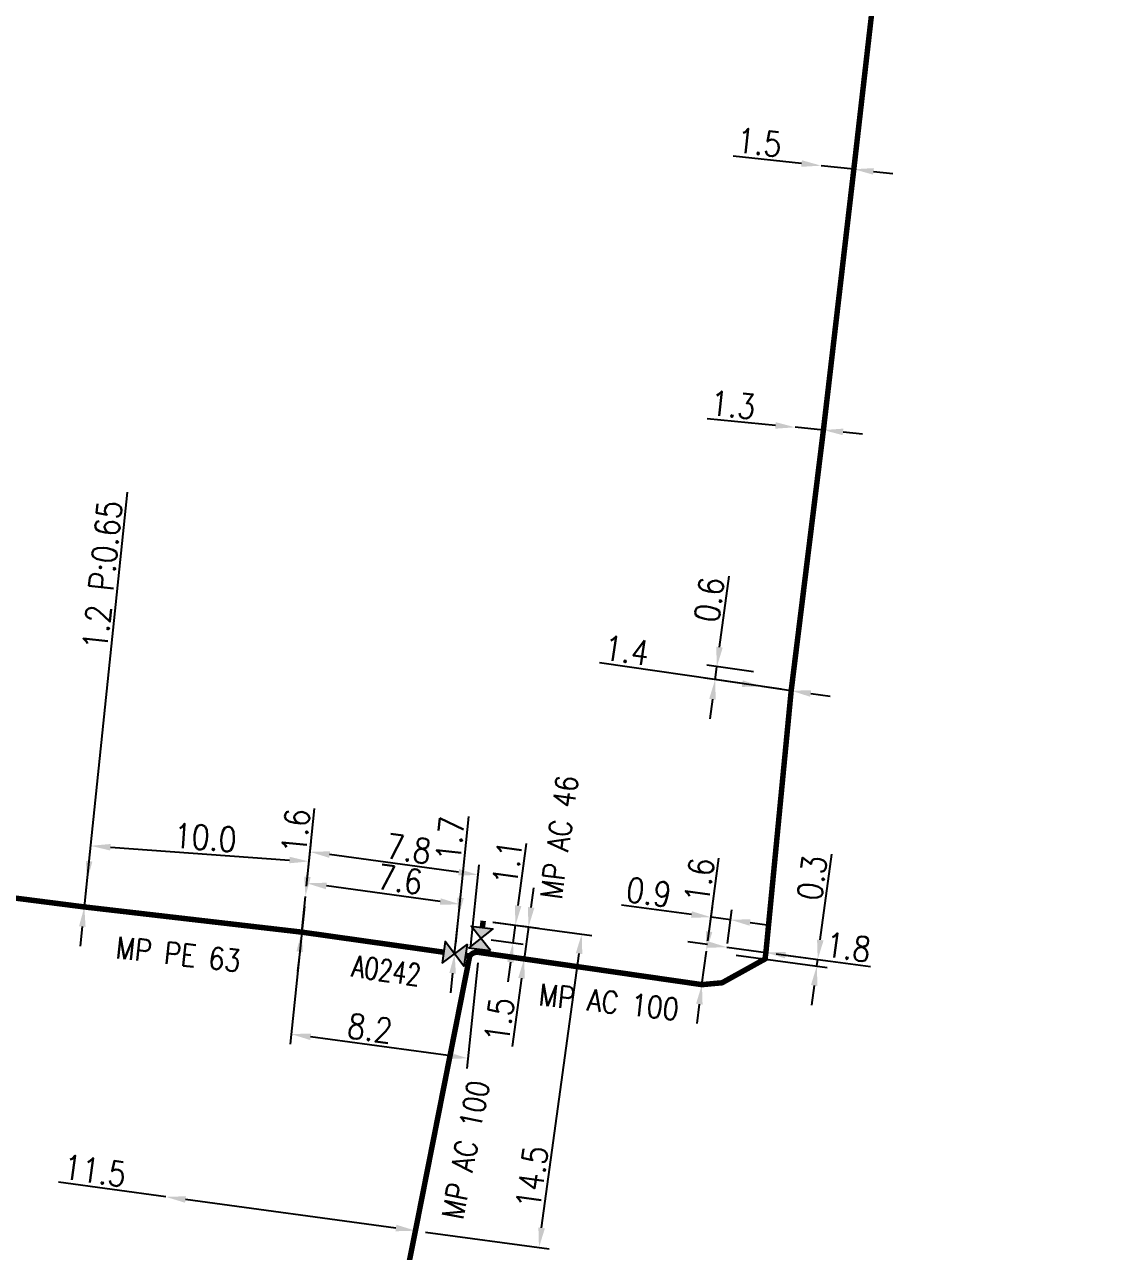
# Model space of a CAD drawing. Header units: millimetres. Extents: x 184000 to 185000, y 128000 to 129000.
# Drawn here: x 184907.2 to 184957.1, y 128304.1 to 128360.2 of the extents above; entities that cross this region are included whole.
import ezdxf
from ezdxf.enums import TextEntityAlignment as Align

# ---------------------------------------------------------------- set-up
doc = ezdxf.new("R2010")
doc.units = ezdxf.units.MM
doc.header["$PDMODE"] = 34
doc.layers.get('0').update_dxf_attribs({"linetype": 'CONTINUOUS'})
doc.layers.get('DEFPOINTS').update_dxf_attribs({"linetype": 'CONTINUOUS'})
doc.layers.add('G_120', color=4, linetype='CONTINUOUS')
doc.layers.add('G_300', color=7, linetype='CONTINUOUS')
doc.styles.get("Standard").update_dxf_attribs({"font": 'romans.shx', "width": 0.85})
doc.linetypes.add('G_typB_AP', pattern='A,5,-0.3,["o",Standard,S=1.5,R=0,X=0,Y=-0.5],-1.65', length=6.95)
doc.linetypes.add('G_TYPB_PE', pattern='A,5,-0.3,["o",Standard,S=1.5,R=0,X=0,Y=-0.5],-1.65', length=6.95)
doc.dimstyles.get("Standard").update_dxf_attribs({"dimtxt": 1.5, "dimasz": 1.2, "dimexe": 0.625, "dimexo": 0.625, "dimgap": 0.25, "dimtad": 1, "dimdec": 1, "dimzin": 0, "dimdsep": 46, "dimtxsty": 'Standard', "dimcen": -0.5, "dimadec": 0, "dimazin": 0, "dimtfac": 1, "dimtdec": 1, "dimtmove": 0, "dimatfit": 3, "dimfxl": 0, "dimtolj": 1, "dimtzin": 0, "dimarcsym": 0})

# ---------------------------------------------------------------- blocks, each defined once
blk = doc.blocks.new('G_300_04')
at = {"linetype": 'Continuous'}
h = blk.add_hatch(color=0, dxfattribs=at)
h.paths.add_polyline_path([(-0.5, 0.5), (-0.5, -0.5), (0, 0)])
h.paths.add_polyline_path([(0.5, 0.5), (0, 0), (0.5, -0.5)])
at = {"color": 0, "linetype": 'Continuous', "flags": 128}
blk.add_lwpolyline([(-0.5, -0.5), (0.5, 0.5), (0.5, -0.5), (-0.5, 0.5)], close=True, dxfattribs=at)
at = {"color": 0, "linetype": 'Continuous', "width": 0.75}
blk.add_attdef('NUM', text='', height=1, dxfattribs=at).set_placement((0, 1.782), align=Align.MIDDLE_CENTER)
at = {"color": 0, "linetype": 'Continuous', "width": 0.75, "flags": 3}
for tag, p in [('DEF_LEG', (0, -5)), ('DEF_COUP', (0, -7.5)), ('DEF_TYPE', (0, -10))]:
    blk.add_attdef(tag, text='', height=1.2, dxfattribs=at).set_placement(p, align=Align.MIDDLE)
blk = doc.blocks.new('*D541')
at = {"layer": 'DEFPOINTS', "color": 0, "linetype": 'Continuous', "transparency": 16777216}
for p in [(184939.434, 128319.257), (184938.335, 128317.831), (184939.227, 128317.71)]:
    blk.add_point(p, dxfattribs=at)
at = {"layer": 'G_120', "color": 0, "linetype": 'Continuous', "lineweight": -2, "transparency": 16777216}
for p, q in [((184937.651, 128319.498), (184934.447, 128319.932)), ((184938.397, 128318.295), (184938.605, 128319.842)), ((184939.434, 128319.257), (184938.543, 128319.377)), ((184939.289, 128318.175), (184939.497, 128319.721)), ((184940.326, 128319.136), (184941.218, 128319.015))]:
    blk.add_line(p, q, dxfattribs=at)
at = {"layer": 'G_120', "color": 0, "linetype": 'Continuous', "transparency": 16777216}
for points in [[(184937.671, 128319.647), (184937.631, 128319.35), (184938.543, 128319.377)], [(184940.346, 128319.284), (184940.306, 128318.987), (184939.434, 128319.257)]]:
    blk.add_solid(points, dxfattribs=at)
at = {"layer": 'G_120', "color": 0, "linetype": 'Continuous', "transparency": 16777216, "insert": (184935.704, 128320.519), "char_height": 1.125, "attachment_point": 5, "rotation": 352.2832}
blk.add_mtext('\\A1;0.9', dxfattribs=at)
blk = doc.blocks.new('*D542')
at = {"layer": 'DEFPOINTS', "color": 0, "linetype": 'Continuous', "transparency": 16777216}
for p in [(184938.335, 128317.831), (184938.335, 128317.831), (184938.128, 128316.295)]:
    blk.add_point(p, dxfattribs=at)
at = {"layer": 'G_120', "color": 0, "linetype": 'Continuous', "lineweight": -2, "transparency": 16777216}
for p, q in [((184938.455, 128318.723), (184938.905, 128322.073)), ((184938.128, 128316.295), (184938.335, 128317.831)), ((184938.008, 128315.403), (184937.888, 128314.511))]:
    blk.add_line(p, q, dxfattribs=at)
at = {"layer": 'G_120', "color": 0, "linetype": 'Continuous', "transparency": 16777216}
for points in [[(184938.306, 128318.743), (184938.603, 128318.703), (184938.335, 128317.831)], [(184937.86, 128315.423), (184938.157, 128315.383), (184938.128, 128316.295)]]:
    blk.add_solid(points, dxfattribs=at)
at = {"layer": 'G_120', "color": 0, "linetype": 'Continuous', "transparency": 16777216, "insert": (184938.012, 128321.062), "char_height": 1.125, "attachment_point": 5, "rotation": 82.343}
blk.add_mtext('\\A1;1.6', dxfattribs=at)
blk = doc.blocks.new('*D543')
at = {"layer": 'DEFPOINTS', "color": 0, "linetype": 'Continuous', "transparency": 16777216}
for p in [(184929.416, 128319.039), (184930.205, 128318.932), (184929.219, 128317.583)]:
    blk.add_point(p, dxfattribs=at)
at = {"layer": 'G_120', "color": 0, "linetype": 'Continuous', "lineweight": -2, "transparency": 16777216}
for p, q in [((184930.326, 128319.824), (184930.447, 128320.716)), ((184929.881, 128318.976), (184930.67, 128318.869)), ((184930.205, 128318.932), (184930.008, 128317.476)), ((184929.683, 128317.52), (184930.472, 128317.413)), ((184929.887, 128316.584), (184929.465, 128313.47))]:
    blk.add_line(p, q, dxfattribs=at)
at = {"layer": 'G_120', "color": 0, "linetype": 'Continuous', "transparency": 16777216}
for points in [[(184930.177, 128319.844), (184930.475, 128319.804), (184930.205, 128318.932)], [(184929.738, 128316.604), (184930.036, 128316.564), (184930.008, 128317.476)]]:
    blk.add_solid(points, dxfattribs=at)
at = {"layer": 'G_120', "color": 0, "linetype": 'Continuous', "transparency": 16777216, "insert": (184928.872, 128314.682), "char_height": 1.125, "attachment_point": 5, "rotation": 82.2832}
blk.add_mtext('\\A1;1.5', dxfattribs=at)
blk = doc.blocks.new('*D544')
at = {"layer": 'DEFPOINTS', "color": 0, "linetype": 'Continuous', "transparency": 16777216}
for p in [(184928.139, 128319.212), (184929.61, 128319.013), (184928.029, 128318.411)]:
    blk.add_point(p, dxfattribs=at)
at = {"layer": 'G_300', "color": 0, "linetype": 'Continuous', "lineweight": -2, "transparency": 16777216}
for p, q in [((184929.732, 128319.905), (184930.122, 128322.747)), ((184928.604, 128319.149), (184930.075, 128318.95)), ((184929.5, 128318.211), (184929.61, 128319.013)), ((184928.494, 128318.348), (184929.965, 128318.148)), ((184929.378, 128317.32), (184929.256, 128316.428))]:
    blk.add_line(p, q, dxfattribs=at)
at = {"layer": 'G_300', "color": 0, "linetype": 'Continuous', "transparency": 16777216}
for points in [[(184929.584, 128319.925), (184929.881, 128319.884), (184929.61, 128319.013)], [(184929.23, 128317.34), (184929.527, 128317.299), (184929.5, 128318.211)]]:
    blk.add_solid(points, dxfattribs=at)
at = {"layer": 'G_300', "color": 0, "linetype": 'Continuous', "transparency": 16777216, "insert": (184929.245, 128321.873), "char_height": 1.125, "attachment_point": 5, "rotation": 82.1959}
blk.add_mtext('\\A1;1.1', dxfattribs=at)
blk = doc.blocks.new('*D545')
at = {"layer": 'DEFPOINTS', "color": 0, "linetype": 'Continuous', "transparency": 16777216}
for p in [(184927.005, 128319.368), (184927.005, 128319.368), (184926.832, 128317.707)]:
    blk.add_point(p, dxfattribs=at)
at = {"layer": 'G_300', "color": 0, "linetype": 'Continuous', "lineweight": -2, "transparency": 16777216}
for p, q in [((184927.099, 128320.263), (184927.487, 128323.986)), ((184926.832, 128317.707), (184927.005, 128319.368)), ((184926.739, 128316.812), (184926.646, 128315.916))]:
    blk.add_line(p, q, dxfattribs=at)
at = {"layer": 'G_300', "color": 0, "linetype": 'Continuous', "transparency": 16777216}
for points in [[(184926.949, 128320.278), (184927.248, 128320.247), (184927.005, 128319.368)], [(184926.59, 128316.827), (184926.888, 128316.796), (184926.832, 128317.707)]]:
    blk.add_solid(points, dxfattribs=at)
at = {"layer": 'G_300', "color": 0, "linetype": 'Continuous', "transparency": 16777216, "insert": (184926.624, 128322.948), "char_height": 1.125, "attachment_point": 5, "rotation": 84.0513}
blk.add_mtext('\\A1;1.7', dxfattribs=at)
blk = doc.blocks.new('*D546')
at = {"layer": 'DEFPOINTS', "color": 0, "linetype": 'Continuous', "transparency": 16777216}
for p in [(184920.23, 128322.362), (184920.017, 128320.326), (184927.522, 128317.609)]:
    blk.add_point(p, dxfattribs=at)
at = {"layer": 'G_120', "color": 0, "linetype": 'Continuous', "lineweight": -2, "transparency": 16777216}
for p, q in [((184920.066, 128320.792), (184920.278, 128322.829)), ((184927.016, 128321.432), (184921.121, 128322.24)), ((184927.57, 128318.076), (184927.956, 128321.776))]:
    blk.add_line(p, q, dxfattribs=at)
at = {"layer": 'G_120', "color": 0, "linetype": 'Continuous', "transparency": 16777216}
for points in [[(184921.142, 128322.389), (184921.101, 128322.091), (184920.23, 128322.362)], [(184927.036, 128321.58), (184926.995, 128321.283), (184927.907, 128321.309)]]:
    blk.add_solid(points, dxfattribs=at)
at = {"layer": 'G_120', "color": 0, "linetype": 'Continuous', "transparency": 16777216, "insert": (184924.735, 128322.502), "char_height": 1.125, "attachment_point": 5, "rotation": 352.1928}
blk.add_mtext('\\A1;7.8', dxfattribs=at)
blk = doc.blocks.new('*D547')
at = {"layer": 'DEFPOINTS', "color": 0, "linetype": 'Continuous', "transparency": 16777216}
for p in [(184920.017, 128320.326), (184927.939, 128317.757), (184919.362, 128314.034)]:
    blk.add_point(p, dxfattribs=at)
at = {"layer": 'G_120', "color": 0, "linetype": 'Continuous', "lineweight": -2, "transparency": 16777216}
for p, q in [((184919.969, 128319.859), (184919.313, 128313.567)), ((184927.891, 128317.29), (184927.388, 128312.46)), ((184926.544, 128313.049), (184920.253, 128313.911))]:
    blk.add_line(p, q, dxfattribs=at)
at = {"layer": 'G_120', "color": 0, "linetype": 'Continuous', "transparency": 16777216}
for points in [[(184920.274, 128314.06), (184920.233, 128313.763), (184919.362, 128314.034)], [(184926.565, 128313.197), (184926.524, 128312.9), (184927.436, 128312.927)]]:
    blk.add_solid(points, dxfattribs=at)
at = {"layer": 'G_120', "color": 0, "linetype": 'Continuous', "transparency": 16777216, "insert": (184922.964, 128314.297), "char_height": 1.125, "attachment_point": 5, "rotation": 352.1928}
blk.add_mtext('\\A1;8.2', dxfattribs=at)
blk = doc.blocks.new('*D548')
at = {"layer": 'DEFPOINTS', "color": 0, "linetype": 'Continuous', "transparency": 16777216}
for p in [(184920.017, 128320.326), (184920.017, 128320.326), (184919.847, 128318.695)]:
    blk.add_point(p, dxfattribs=at)
at = {"layer": 'G_120', "color": 0, "linetype": 'Continuous', "lineweight": -2, "transparency": 16777216}
for p, q in [((184920.111, 128321.221), (184920.436, 128324.346)), ((184919.847, 128318.695), (184920.017, 128320.326)), ((184919.754, 128317.8), (184919.661, 128316.904))]:
    blk.add_line(p, q, dxfattribs=at)
at = {"layer": 'G_120', "color": 0, "linetype": 'Continuous', "transparency": 16777216}
for points in [[(184919.961, 128321.237), (184920.26, 128321.205), (184920.017, 128320.326)], [(184919.605, 128317.815), (184919.903, 128317.784), (184919.847, 128318.695)]]:
    blk.add_solid(points, dxfattribs=at)
at = {"layer": 'G_120', "color": 0, "linetype": 'Continuous', "transparency": 16777216, "insert": (184919.574, 128323.309), "char_height": 1.125, "attachment_point": 5, "rotation": 84.0513}
blk.add_mtext('\\A1;1.6', dxfattribs=at)
blk = doc.blocks.new('*D549')
at = {"layer": 'DEFPOINTS', "color": 0, "linetype": 'Continuous', "transparency": 16777216}
for p in [(184920.184, 128321.925), (184920.017, 128320.326), (184909.918, 128319.846)]:
    blk.add_point(p, dxfattribs=at)
at = {"layer": 'G_120', "color": 0, "linetype": 'Continuous', "lineweight": -2, "transparency": 16777216}
for p, q in [((184909.967, 128320.312), (184910.258, 128323.105)), ((184911.107, 128322.575), (184919.286, 128321.99)), ((184920.066, 128320.792), (184920.233, 128322.392))]:
    blk.add_line(p, q, dxfattribs=at)
at = {"layer": 'G_120', "color": 0, "linetype": 'Continuous', "transparency": 16777216}
for points in [[(184911.118, 128322.724), (184911.096, 128322.425), (184910.209, 128322.639)], [(184919.297, 128322.139), (184919.276, 128321.84), (184920.184, 128321.925)]]:
    blk.add_solid(points, dxfattribs=at)
at = {"layer": 'G_120', "color": 0, "linetype": 'Continuous', "transparency": 16777216, "insert": (184915.44, 128323.017), "char_height": 1.125, "attachment_point": 5, "rotation": 355.9098}
blk.add_mtext('\\A1;10.0', dxfattribs=at)
blk = doc.blocks.new('*D557')
at = {"layer": 'DEFPOINTS', "color": 0, "linetype": 'Continuous', "transparency": 16777216}
for p in [(184939.227, 128317.71), (184941.05, 128317.766), (184943.376, 128317.148)]:
    blk.add_point(p, dxfattribs=at)
at = {"layer": 'G_120', "color": 0, "linetype": 'Continuous', "lineweight": -2, "transparency": 16777216}
for p, q in [((184943.536, 128318.337), (184944.063, 128322.253)), ((184939.691, 128317.647), (184943.841, 128317.085)), ((184941.515, 128317.703), (184943.881, 128317.382)), ((184943.376, 128317.148), (184943.416, 128317.445)), ((184943.256, 128316.256), (184943.136, 128315.364))]:
    blk.add_line(p, q, dxfattribs=at)
at = {"layer": 'G_120', "color": 0, "linetype": 'Continuous', "transparency": 16777216}
for points in [[(184943.387, 128318.357), (184943.685, 128318.317), (184943.416, 128317.445)], [(184943.108, 128316.276), (184943.405, 128316.236), (184943.376, 128317.148)]]:
    blk.add_solid(points, dxfattribs=at)
at = {"layer": 'G_120', "color": 0, "linetype": 'Continuous', "transparency": 16777216, "insert": (184943.161, 128321.174), "char_height": 1.125, "attachment_point": 5, "rotation": 82.343}
blk.add_mtext('\\A1;0.3', dxfattribs=at)
blk = doc.blocks.new('*D558')
at = {"layer": 'DEFPOINTS', "color": 0, "linetype": 'Continuous', "transparency": 16777216}
for p in [(184939.267, 128318.007), (184939.267, 128318.007), (184941.05, 128317.766)]:
    blk.add_point(p, dxfattribs=at)
at = {"layer": 'G_120', "color": 0, "linetype": 'Continuous', "lineweight": -2, "transparency": 16777216}
for p, q in [((184938.375, 128318.128), (184937.483, 128318.249)), ((184939.267, 128318.007), (184941.05, 128317.766)), ((184941.942, 128317.645), (184945.829, 128317.118))]:
    blk.add_line(p, q, dxfattribs=at)
at = {"layer": 'G_120', "color": 0, "linetype": 'Continuous', "transparency": 16777216}
for points in [[(184938.395, 128318.277), (184938.355, 128317.979), (184939.267, 128318.007)], [(184941.962, 128317.793), (184941.922, 128317.496), (184941.05, 128317.766)]]:
    blk.add_solid(points, dxfattribs=at)
at = {"layer": 'G_120', "color": 0, "linetype": 'Continuous', "transparency": 16777216, "insert": (184944.819, 128318.012), "char_height": 1.125, "attachment_point": 5, "rotation": 352.2832}
blk.add_mtext('\\A1;1.8', dxfattribs=at)
blk = doc.blocks.new('*D559')
at = {"layer": 'DEFPOINTS', "color": 0, "linetype": 'Continuous', "transparency": 16777216}
for p in [(184938.81, 128330.827), (184940.948, 128330.518), (184942.205, 128329.729)]:
    blk.add_point(p, dxfattribs=at)
at = {"layer": 'G_120', "color": 0, "linetype": 'Continuous', "lineweight": -2, "transparency": 16777216}
for p, q in [((184938.93, 128331.719), (184939.367, 128334.968)), ((184940.484, 128330.585), (184938.346, 128330.894)), ((184938.73, 128330.233), (184938.81, 128330.827)), ((184941.741, 128329.797), (184938.266, 128330.3)), ((184938.61, 128329.341), (184938.49, 128328.449))]:
    blk.add_line(p, q, dxfattribs=at)
at = {"layer": 'G_120', "color": 0, "linetype": 'Continuous', "transparency": 16777216}
for points in [[(184938.781, 128331.739), (184939.078, 128331.699), (184938.81, 128330.827)], [(184938.461, 128329.361), (184938.759, 128329.321), (184938.73, 128330.233)]]:
    blk.add_solid(points, dxfattribs=at)
at = {"layer": 'G_120', "color": 0, "linetype": 'Continuous', "transparency": 16777216, "insert": (184938.465, 128333.89), "char_height": 1.125, "attachment_point": 5, "rotation": 82.343}
blk.add_mtext('\\A1;0.6', dxfattribs=at)
blk = doc.blocks.new('*D560')
at = {"layer": 'DEFPOINTS', "color": 0, "linetype": 'Continuous', "transparency": 16777216}
for p in [(184940.868, 128329.923), (184940.868, 128329.923), (184942.205, 128329.729)]:
    blk.add_point(p, dxfattribs=at)
at = {"layer": 'G_120', "color": 0, "linetype": 'Continuous', "lineweight": -2, "transparency": 16777216}
for p, q in [((184939.978, 128330.052), (184933.453, 128330.996)), ((184942.205, 128329.729), (184940.868, 128329.923)), ((184943.095, 128329.601), (184943.986, 128329.472))]:
    blk.add_line(p, q, dxfattribs=at)
at = {"layer": 'G_120', "color": 0, "linetype": 'Continuous', "transparency": 16777216}
for points in [[(184939.999, 128330.2), (184939.956, 128329.903), (184940.868, 128329.923)], [(184943.117, 128329.749), (184943.074, 128329.452), (184942.205, 128329.729)]]:
    blk.add_solid(points, dxfattribs=at)
at = {"layer": 'G_120', "color": 0, "linetype": 'Continuous', "transparency": 16777216, "insert": (184934.692, 128331.575), "char_height": 1.125, "attachment_point": 5, "rotation": 351.7625}
blk.add_mtext('\\A1;1.4', dxfattribs=at)
blk = doc.blocks.new('*D561')
at = {"layer": 'DEFPOINTS', "color": 0, "linetype": 'Continuous', "transparency": 16777216}
for p in [(184942.383, 128341.768), (184942.383, 128341.768), (184943.677, 128341.643)]:
    blk.add_point(p, dxfattribs=at)
at = {"layer": 'G_120', "color": 0, "linetype": 'Continuous', "lineweight": -2, "transparency": 16777216}
for p, q in [((184941.487, 128341.854), (184938.36, 128342.154)), ((184943.677, 128341.643), (184942.383, 128341.768)), ((184944.573, 128341.557), (184945.469, 128341.471))]:
    blk.add_line(p, q, dxfattribs=at)
at = {"layer": 'G_120', "color": 0, "linetype": 'Continuous', "transparency": 16777216}
for points in [[(184941.501, 128342.003), (184941.473, 128341.704), (184942.383, 128341.768)], [(184944.587, 128341.706), (184944.559, 128341.408), (184943.677, 128341.643)]]:
    blk.add_solid(points, dxfattribs=at)
at = {"layer": 'G_120', "color": 0, "linetype": 'Continuous', "transparency": 16777216, "insert": (184939.547, 128342.794), "char_height": 1.125, "attachment_point": 5, "rotation": 354.5084}
blk.add_mtext('\\A1;1.3', dxfattribs=at)
blk = doc.blocks.new('*D593')
at = {"layer": 'DEFPOINTS', "color": 0, "linetype": 'Continuous', "transparency": 16777216}
for p in [(184920.08, 128320.928), (184920.017, 128320.326), (184926.832, 128317.707)]:
    blk.add_point(p, dxfattribs=at)
at = {"layer": 'G_300', "color": 0, "linetype": 'Continuous', "lineweight": -2, "transparency": 16777216}
for p, q in [((184920.066, 128320.792), (184920.129, 128321.394)), ((184926.176, 128320.092), (184920.972, 128320.805)), ((184926.881, 128318.173), (184927.117, 128320.436))]:
    blk.add_line(p, q, dxfattribs=at)
at = {"layer": 'G_300', "color": 0, "linetype": 'Continuous', "transparency": 16777216}
for points in [[(184920.992, 128320.954), (184920.951, 128320.657), (184920.08, 128320.928)], [(184926.197, 128320.24), (184926.156, 128319.943), (184927.068, 128319.969)]]:
    blk.add_solid(points, dxfattribs=at)
at = {"layer": 'G_300', "color": 0, "linetype": 'Continuous', "transparency": 16777216, "insert": (184924.336, 128321.101), "char_height": 1.125, "attachment_point": 5, "rotation": 352.1928}
blk.add_mtext('\\A1;7.6', dxfattribs=at)
blk = doc.blocks.new('*D594')
at = {"layer": 'DEFPOINTS', "color": 0, "linetype": 'Continuous', "transparency": 16777216}
for p in [(184910.043, 128321.039), (184910.043, 128321.039), (184909.918, 128319.846)]:
    blk.add_point(p, dxfattribs=at)
at = {"layer": 'G_120', "color": 0, "linetype": 'Continuous', "lineweight": -2, "transparency": 16777216}
for p, q in [((184910.136, 128321.934), (184911.894, 128338.808)), ((184909.918, 128319.846), (184910.043, 128321.039)), ((184909.825, 128318.95), (184909.732, 128318.055))]:
    blk.add_line(p, q, dxfattribs=at)
at = {"layer": 'G_120', "color": 0, "linetype": 'Continuous', "transparency": 16777216}
for points in [[(184909.987, 128321.95), (184910.285, 128321.919), (184910.043, 128321.039)], [(184909.676, 128318.966), (184909.974, 128318.935), (184909.918, 128319.846)]]:
    blk.add_solid(points, dxfattribs=at)
at = {"layer": 'G_120', "color": 0, "linetype": 'Continuous', "transparency": 16777216, "insert": (184910.744, 128335.008), "char_height": 1.125, "attachment_point": 5, "rotation": 84.0513}
blk.add_mtext('\\A1;1.2 P:0.65', dxfattribs=at)
blk = doc.blocks.new('*D602')
at = {"layer": 'DEFPOINTS', "color": 0, "linetype": 'Continuous', "transparency": 16777216}
for p in [(184928.113, 128319.216), (184932.637, 128318.603), (184925.042, 128305.05)]:
    blk.add_point(p, dxfattribs=at)
at = {"layer": 'G_120', "color": 0, "linetype": 'Continuous', "lineweight": -2, "transparency": 16777216}
for p, q in [((184928.577, 128319.153), (184933.101, 128318.54)), ((184930.807, 128305.177), (184932.515, 128317.711)), ((184925.506, 128304.987), (184931.149, 128304.222))]:
    blk.add_line(p, q, dxfattribs=at)
at = {"layer": 'G_120', "color": 0, "linetype": 'Continuous', "transparency": 16777216}
for points in [[(184932.366, 128317.731), (184932.664, 128317.691), (184932.637, 128318.603)], [(184930.658, 128305.197), (184930.955, 128305.157), (184930.685, 128304.285)]]:
    blk.add_solid(points, dxfattribs=at)
at = {"layer": 'G_120', "color": 0, "linetype": 'Continuous', "transparency": 16777216, "insert": (184930.365, 128307.49), "char_height": 1.125, "attachment_point": 5, "rotation": 82.238}
blk.add_mtext('\\A1;14.5', dxfattribs=at)
blk = doc.blocks.new('*D603')
at = {"layer": 'DEFPOINTS', "color": 0, "linetype": 'Continuous', "transparency": 16777216}
for p in [(184913.646, 128306.594), (184913.646, 128306.594), (184925.042, 128305.05)]:
    blk.add_point(p, dxfattribs=at)
at = {"layer": 'G_120', "color": 0, "linetype": 'Continuous', "lineweight": -2, "transparency": 16777216}
for p, q in [((184913.646, 128306.594), (184908.738, 128307.259)), ((184924.15, 128305.171), (184914.538, 128306.473))]:
    blk.add_line(p, q, dxfattribs=at)
at = {"layer": 'G_120', "color": 0, "linetype": 'Continuous', "transparency": 16777216}
for points in [[(184914.558, 128306.622), (184914.518, 128306.325), (184913.646, 128306.594)], [(184924.17, 128305.319), (184924.13, 128305.022), (184925.042, 128305.05)]]:
    blk.add_solid(points, dxfattribs=at)
at = {"layer": 'G_120', "color": 0, "linetype": 'Continuous', "transparency": 16777216, "insert": (184910.401, 128307.791), "char_height": 1.125, "attachment_point": 5, "rotation": 352.2832}
blk.add_mtext('\\A1;11.5', dxfattribs=at)
blk = doc.blocks.new('*D652')
at = {"layer": 'DEFPOINTS', "color": 0, "linetype": 'Continuous', "transparency": 16777216}
for p in [(184943.575, 128353.726), (184943.575, 128353.726), (184945.066, 128353.563)]:
    blk.add_point(p, dxfattribs=at)
at = {"layer": 'G_120', "color": 0, "linetype": 'Continuous', "lineweight": -2, "transparency": 16777216}
for p, q in [((184942.68, 128353.823), (184939.557, 128354.165)), ((184945.066, 128353.563), (184943.575, 128353.726)), ((184945.961, 128353.465), (184946.855, 128353.367))]:
    blk.add_line(p, q, dxfattribs=at)
at = {"layer": 'G_120', "color": 0, "linetype": 'Continuous', "transparency": 16777216}
for points in [[(184942.697, 128353.973), (184942.664, 128353.674), (184943.575, 128353.726)], [(184945.977, 128353.614), (184945.944, 128353.316), (184945.066, 128353.563)]]:
    blk.add_solid(points, dxfattribs=at)
at = {"layer": 'G_120', "color": 0, "linetype": 'Continuous', "transparency": 16777216, "insert": (184940.753, 128354.789), "char_height": 1.125, "attachment_point": 5, "rotation": 353.7646}
blk.add_mtext('\\A1;1.5', dxfattribs=at)

msp = doc.modelspace()

# ---------------------------------------------------------------- linework, layer by layer
at = {"layer": 'G_120', "linetype": 'G_typB_AP', "ltscale": 0.5, "const_width": 0.25, "flags": 128}
msp.add_lwpolyline([(184927.326, 128317.637), (184927.522, 128317.609, -0.281967), (184927.941, 128317.767), (184927.941, 128317.767), (184929.219, 128317.583), (184938.128, 128316.295), (184939.048, 128316.38), (184941.01, 128317.468), (184941.05, 128317.766), (184942.205, 128329.729), (184943.677, 128341.643), (184943.677, 128341.643), (184945.066, 128353.563), (184945.066, 128353.563), (184946.469, 128365.822), (184947.829, 128378.295), (184948.183, 128384.906), (184948.479, 128390.412), (184949.519, 128399.722), (184949.793, 128401.586), (184949.982, 128402.872), (184950.246, 128404.652), (184950.345, 128405.143), (184950.443, 128405.634), (184950.811, 128408.106), (184952.038, 128417.217), (184952.038, 128417.217), (184953.806, 128429.106), (184953.806, 128429.106), (184955.575, 128440.975), (184955.575, 128440.975), (184956.196, 128446.039), (184956.196, 128446.039), (184956.764, 128450.19), (184956.845, 128450.785), (184956.845, 128450.785), (184956.936, 128454.557), (184956.936, 128454.557), (184955.613, 128459.064), (184955.613, 128459.064), (184945.869, 128466.625), (184945.869, 128466.625), (184936.868, 128474.56), (184928.159, 128482.671), (184928.159, 128482.671), (184919.212, 128490.67), (184910.32, 128498.726), (184910.32, 128498.726), (184901.241, 128506.682), (184892.347, 128514.768), (184890.193, 128516.779), (184889.338, 128517.577), (184889.145, 128517.847), (184887.998, 128518.925), (184887.998, 128518.925), (184887.998, 128518.925), (184883.433, 128523.192)], format="xyb", dxfattribs=at)
at = {"layer": 'G_120', "linetype": 'G_TYPB_PE', "ltscale": 0.5, "const_width": 0.25}
msp.add_lwpolyline([(184880.371, 128330.124), (184880.714, 128330.055), (184880.714, 128330.055), (184882.298, 128329.524), (184882.298, 128329.524), (184882.298, 128329.524), (184884.03, 128328.034), (184884.03, 128328.034), (184886.478, 128326.515), (184890.735, 128324.716), (184895.929, 128322.048), (184898.611, 128321.256), (184902.124, 128320.844), (184909.918, 128319.846), (184919.847, 128318.695), (184926.338, 128317.777)], dxfattribs=at)
at = {"layer": 'G_120', "linetype": 'G_typB_AP', "ltscale": 0.5, "const_width": 0.25, "flags": 128}
for points in [[(184928.097, 128318.903), (184928.139, 128319.212)], [(184927.939, 128317.757), (184927.962, 128317.918)]]:
    msp.add_lwpolyline(points, dxfattribs=at)
at = {"layer": 'G_120', "linetype": 'G_typB_AP', "ltscale": 0.5}
msp.add_lwpolyline([(184853.943, 128284.842, 0.25, 0.25, 0), (184854.39, 128284.615, 0.25, 0.25, 0), (184856.223, 128283.575, 0.25, 0.25, 0), (184866.297, 128277.806, 0.25, 0.25, 0), (184875.36, 128275.875, 0.25, 0.25, 0), (184882.823, 128279.195, 0.25, 0.25, 0), (184882.823, 128279.195, 0.25, 0.25, 0), (184887.355, 128279.068, 0.25, 0.25, 0), (184887.355, 128279.068, 0.25, 0.25, 0), (184900.335, 128276.554, 0.25, 0.25, 0), (184900.335, 128276.554, 0.25, 0.25, 0), (184900.335, 128276.554, 0.25, 0.25, 0), (184900.335, 128276.554, 0.25, 0.25, 0), (184917.957, 128272.865, 0.25, 0.25, 0), (184918.531, 128273.275, 0.25, 0.25, 0), (184920.873, 128283.575, 0.25, 0.25, 0), (184923.101, 128295.347, 0.25, 0.25, 0), (184923.101, 128295.347, 0.25, 0.25, 0), (184925.042, 128305.05, 0.25, 0.25, 0), (184925.042, 128305.05, 0.25, 0.25, 0), (184927.522, 128317.609, 0, 0, 0)], format="xyseb", dxfattribs=at)

# ---------------------------------------------------------------- block references
at = {"layer": 'G_300', "ltscale": 0.5, "rotation": 83.52555986118381}
msp.add_blockref('G_300_04', (184928.029, 128318.411), dxfattribs=at)
at = {"layer": 'G_300', "ltscale": 0.5}
ref = msp.add_blockref('G_300_04', (184926.832, 128317.707), dxfattribs=dict(at, rotation=351.9492620498077))
ref.add_attrib('NUM', 'A0242', dxfattribs={"layer": '0', "color": 0, "linetype": 'Continuous', "height": 1, "rotation": 351.9493, "width": 0.75}).set_placement((184923.715, 128316.94), align=Align.MIDDLE_CENTER)

# ---------------------------------------------------------------- texts
at = {"layer": 'G_120', "linetype": 'Continuous', "width": 0.85}
for s, rotation, p in [('MP AC 46', 82.238, (184931.608, 128323.026)), ('MP PE 63', 353.6747, (184914.211, 128317.686)), ('MP AC 100', 353.7898, (184933.88, 128315.502)), ('MP AC 100', 78.9667, (184927.334, 128308.745))]:
    msp.add_text(s, height=1, rotation=rotation, dxfattribs=at).set_placement(p, align=Align.MIDDLE)

# ---------------------------------------------------------------- dimensions: what is measured, and where the dimension line sits
at = {"layer": 'G_120', "linetype": 'Continuous'}
for base, p1, p2, angle, override, picture, middle in [((184943.575, 128353.726), (184945.066, 128353.563), (184943.575, 128353.726), 353.7646, {"dimscale": 0.75, "dimlfac": 1, "dimlunit": 2, "dimatfit": 0}, '*D652', (184940.671, 128354.043)), ((184942.383, 128341.768), (184943.677, 128341.643), (184942.383, 128341.768), 354.5084, {"dimscale": 0.75, "dimlfac": 1, "dimlunit": 2, "dimatfit": 0}, '*D561', (184939.475, 128342.047)), ((184938.81, 128330.827), (184942.205, 128329.729), (184940.948, 128330.518), 262.343, {"dimscale": 0.75, "dimatfit": 0}, '*D559', (184939.208, 128333.79)), ((184940.868, 128329.923), (184942.205, 128329.729), (184940.868, 128329.923), 351.7625, {"dimscale": 0.75, "dimatfit": 0}, '*D560', (184934.585, 128330.833)), ((184920.017, 128320.326), (184919.847, 128318.695), (184920.017, 128320.326), 264.0513, {"dimscale": 0.75, "dimatfit": 0}, '*D548', (184920.32, 128323.231)), ((184920.184, 128321.925), (184909.918, 128319.846), (184920.017, 128320.326), 175.9098, {"dimscale": 0.75, "dimatfit": 0}, '*D549', (184915.387, 128322.269)), ((184920.23, 128322.362), (184927.522, 128317.609), (184920.017, 128320.326), 352.1928, {"dimscale": 0.75, "dimatfit": 0}, '*D546', (184924.633, 128321.758)), ((184938.335, 128317.831), (184938.128, 128316.295), (184938.335, 128317.831), 262.343, {"dimscale": 0.75, "dimatfit": 0}, '*D542', (184938.756, 128320.962)), ((184943.376, 128317.148), (184941.05, 128317.766), (184939.227, 128317.71), 82.343, {"dimscale": 0.75, "dimatfit": 0}, '*D557', (184943.904, 128321.074)), ((184939.434, 128319.257), (184938.335, 128317.831), (184939.227, 128317.71), 172.2832, {"dimscale": 0.75, "dimatfit": 0}, '*D541', (184935.603, 128319.776)), ((184930.205, 128318.932), (184929.219, 128317.583), (184929.416, 128319.039), 262.2832, {"dimscale": 0.75, "dimatfit": 0}, '*D543', (184929.615, 128314.581)), ((184919.362, 128314.034), (184927.939, 128317.757), (184920.017, 128320.326), 352.1928, {"dimscale": 0.75, "dimatfit": 0}, '*D547', (184922.862, 128313.554)), ((184932.637, 128318.603), (184925.042, 128305.05), (184928.113, 128319.216), 262.238, {"dimscale": 0.75, "dimatfit": 0}, '*D602', (184931.108, 128307.388)), ((184939.267, 128318.007), (184941.05, 128317.766), (184939.267, 128318.007), 352.2832, {"dimscale": 0.75, "dimatfit": 0}, '*D558', (184944.718, 128317.269)), ((184913.646, 128306.594), (184925.042, 128305.05), (184913.646, 128306.594), 352.2832, {"dimscale": 0.75}, '*D603', (184910.3, 128307.048))]:
    dim = msp.add_linear_dim(base=base, p1=p1, p2=p2, angle=angle, dimstyle='Standard', override=override, dxfattribs=at)
    dim.commit()
    dim.dimension.update_dxf_attribs({"geometry": picture, "text_midpoint": middle, "dimtype": 160})
dim = msp.add_linear_dim(base=(184910.043, 128321.039), p1=(184909.918, 128319.846), p2=(184910.043, 128321.039), angle=264.0513, text='<> P:0.65', dimstyle='Standard', override={"dimscale": 0.75, "dimatfit": 0}, dxfattribs=at)
dim.commit()
dim.dimension.update_dxf_attribs({"geometry": '*D594', "text_midpoint": (184911.49, 128334.93), "dimtype": 160})
at = {"layer": 'G_300', "linetype": 'Continuous'}
dim = msp.add_linear_dim(base=(184927.005, 128319.368), p1=(184926.832, 128317.707), p2=(184927.005, 128319.368), angle=264.0513, dimstyle='Standard', override={"dimscale": 0.75, "dimatfit": 0}, dxfattribs=at)
dim.commit()
dim.dimension.update_dxf_attribs({"geometry": '*D545', "text_midpoint": (184927.37, 128322.871), "dimtype": 160})
for base, p1, p2, angle, text, picture, middle in [((184929.61, 128319.013), (184928.029, 128318.411), (184928.139, 128319.212), 262.1959, '1.1', '*D544', (184929.988, 128321.772)), ((184920.08, 128320.928), (184926.832, 128317.707), (184920.017, 128320.326), 352.1928, '7.6', '*D593', (184924.234, 128320.358))]:
    dim = msp.add_linear_dim(base=base, p1=p1, p2=p2, angle=angle, text=text, dimstyle='Standard', override={"dimscale": 0.75, "dimatfit": 0}, dxfattribs=at)
    dim.commit()
    dim.dimension.update_dxf_attribs({"geometry": picture, "text_midpoint": middle, "dimtype": 160})

doc.saveas('drawing.dxf')
